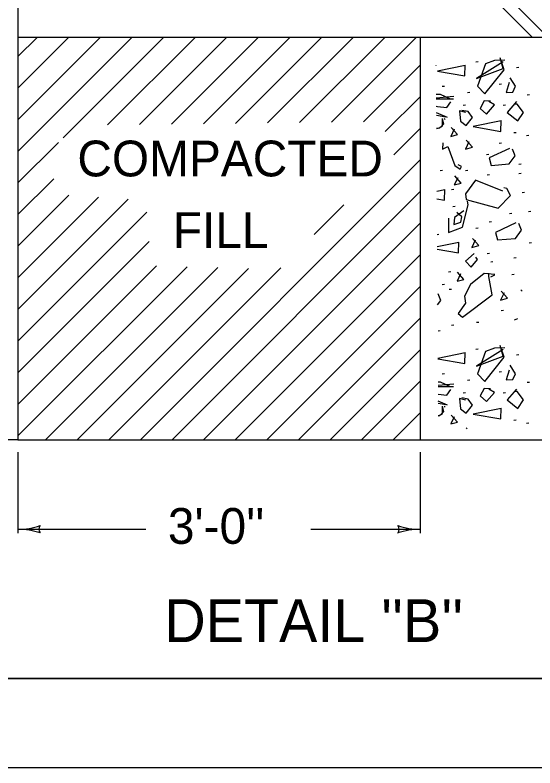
# Model space of a CAD drawing. Extents: x 997.6 to 1036.8, y 998.9 to 1022.7.
# Drawn here: x 1023.716 to 1026.624, y 1000 to 1004.209 of the extents above; entities that cross this region are included whole.
import ezdxf

# ---------------------------------------------------------------- set-up
doc = ezdxf.new("R2010")
doc.units = 0
for name, color, linetype in [('Level 1', 7, 'Continuous'), ('Level 10', 7, 'Continuous'), ('Level 11', 7, 'Continuous'), ('Level 14', 7, 'Continuous')]:
    doc.layers.add(name, color=color, linetype=linetype)

msp = doc.modelspace()

# ---------------------------------------------------------------- linework, layer by layer
at = {"layer": 'Level 1'}
for p, q in [((1023.7319, 1007.834), (1023.7319, 1001.834)), ((1024.1898, 1006.5923), (1026.698, 1004.084)), ((1024.1456, 1006.5481), (1026.6096, 1004.084)), ((1023.7319, 1004.084), (1023.7319, 1001.834)), ((1028.9819, 1004.084), (1023.7319, 1004.084)), ((1023.7319, 1003.9773), (1023.8387, 1004.084)), ((1023.7319, 1003.8004), (1024.0155, 1004.084)), ((1023.7319, 1003.6236), (1024.1923, 1004.084)), ((1023.7319, 1003.4469), (1024.369, 1004.084)), ((1023.9853, 1003.5234), (1024.5458, 1004.084)), ((1024.2331, 1003.5944), (1024.7227, 1004.084)), ((1024.412, 1003.5967), (1024.8993, 1004.084)), ((1024.5911, 1003.5989), (1025.0762, 1004.084)), ((1024.7702, 1003.6012), (1025.253, 1004.084)), ((1024.9492, 1003.6035), (1025.4297, 1004.084)), ((1025.1283, 1003.6058), (1025.6065, 1004.084)), ((1025.3073, 1003.608), (1025.7833, 1004.084)), ((1025.4863, 1003.6103), (1025.96, 1004.084)), ((1025.9819, 1004.084), (1025.9819, 1001.834)), ((1025.6653, 1003.6125), (1025.9819, 1003.9291)), ((1025.7868, 1003.5572), (1025.9819, 1003.7523)), ((1025.8336, 1003.4273), (1025.9819, 1003.5756)), ((1023.7319, 1003.2701), (1023.9593, 1003.4974)), ((1024.4172, 1001.834), (1025.9819, 1003.3988)), ((1023.7319, 1003.0933), (1023.9321, 1003.2934)), ((1024.594, 1001.834), (1025.9819, 1003.2219)), ((1023.7319, 1002.9166), (1024.0165, 1003.2012)), ((1023.7319, 1002.7398), (1024.1827, 1003.1905)), ((1023.7319, 1002.5629), (1024.3488, 1003.1798)), ((1025.3893, 1002.9829), (1025.5548, 1003.1484)), ((1023.7319, 1002.3863), (1024.4534, 1003.1078)), ((1024.7707, 1001.834), (1025.9819, 1003.0453)), ((1023.7319, 1002.2094), (1024.4656, 1002.9431)), ((1024.9475, 1001.834), (1025.9819, 1002.8684)), ((1023.7319, 1002.0326), (1024.5064, 1002.8071)), ((1023.7319, 1001.8559), (1024.6782, 1002.8022)), ((1023.8868, 1001.834), (1024.8501, 1002.7973)), ((1024.0637, 1001.834), (1025.022, 1002.7923)), ((1024.2403, 1001.834), (1025.2021, 1002.7958)), ((1025.1243, 1001.834), (1025.9819, 1002.6916)), ((1025.301, 1001.834), (1025.9819, 1002.5149)), ((1025.4778, 1001.834), (1025.9819, 1002.3381)), ((1025.6545, 1001.834), (1025.9819, 1002.1614)), ((1025.8313, 1001.834), (1025.9819, 1001.9846)), ((1023.7319, 1001.834), (1022.2319, 1001.834)), ((1023.7319, 1001.834), (1025.9819, 1001.834)), ((1025.9819, 1001.834), (1028.9819, 1001.834)), ((1023.7319, 1001.7656), (1023.7319, 1001.3127)), ((1025.9819, 1001.7656), (1025.9819, 1001.3127)), ((1023.7319, 1001.334), (1024.4482, 1001.334)), ((1025.3693, 1001.334), (1025.9819, 1001.334))]:
    msp.add_line(p, q, dxfattribs=at)
for points in [[(1026.4465, 1003.9466), (1026.2961, 1003.8538), (1026.4465, 1003.9098), (1026.4289, 1003.969)], [(1026.072, 1003.9274), (1026.0705, 1003.9282)], [(1026.234, 1003.9278), (1026.0788, 1003.8958), (1026.2323, 1003.8686), (1026.234, 1003.9294)], [(1026.3065, 1003.9479), (1026.2937, 1003.9463)], [(1026.4562, 1003.9562), (1026.3969, 1003.9546), (1026.3473, 1003.9354), (1026.3025, 1003.8106), (1026.3425, 1003.7689), (1026.4513, 1003.9034), (1026.4321, 1003.9578)], [(1026.5343, 1003.9165), (1026.5214, 1003.9148)], [(1026.4802, 1003.8313), (1026.4625, 1003.7769), (1026.5009, 1003.7786), (1026.5153, 1003.8106), (1026.4849, 1003.8586)], [(1026.118, 1003.8104), (1026.1052, 1003.8088)], [(1026.4361, 1003.8223), (1026.4233, 1003.8206)], [(1026.0961, 1003.7642), (1026.0715, 1003.7642)], [(1026.1697, 1003.7529), (1026.0717, 1003.7447)], [(1026.1521, 1003.7385), (1026.0961, 1003.7642)], [(1026.2594, 1003.7751), (1026.2466, 1003.7735)], [(1026.5932, 1003.7633), (1026.5803, 1003.7618)], [(1026.0717, 1003.7402), (1026.1681, 1003.7402)], [(1026.1313, 1003.6922), (1026.1537, 1003.7242)], [(1026.3745, 1003.7273), (1026.3393, 1003.7289), (1026.3169, 1003.6873), (1026.3521, 1003.6553), (1026.3969, 1003.7065), (1026.3649, 1003.7258)], [(1026.5202, 1003.7258), (1026.4689, 1003.6649), (1026.5282, 1003.6169), (1026.5602, 1003.6649), (1026.5249, 1003.7113), (1026.5073, 1003.7113)], [(1026.0719, 1003.6993), (1026.0784, 1003.6985)], [(1026.0784, 1003.6985), (1026.1313, 1003.6922)], [(1026.2369, 1003.6633), (1026.2017, 1003.6729), (1026.2081, 1003.6153), (1026.2385, 1003.5913), (1026.2737, 1003.6361), (1026.2497, 1003.6698), (1026.2145, 1003.6762)], [(1026.2358, 1003.7044), (1026.223, 1003.7028)], [(1026.4597, 1003.7044), (1026.4468, 1003.7028)], [(1026.1344, 1003.6361), (1026.0722, 1003.6623)], [(1026.1248, 1003.6378), (1026.0723, 1003.6477)], [(1026.1137, 1003.6009), (1026.1073, 1003.6298)], [(1026.1073, 1003.5898), (1026.1073, 1003.6298)], [(1026.1153, 1003.6298), (1026.1217, 1003.6249)], [(1026.0881, 1003.5785), (1026.1073, 1003.5898)], [(1026.0913, 1003.5785), (1026.1137, 1003.6009)], [(1026.4343, 1003.6176), (1026.279, 1003.5856), (1026.4327, 1003.5584), (1026.4343, 1003.6192)], [(1026.0728, 1003.5746), (1026.0913, 1003.5785)], [(1026.0728, 1003.5757), (1026.0881, 1003.5785)], [(1026.172, 1003.5708), (1026.1528, 1003.5308), (1026.1913, 1003.5404), (1026.156, 1003.5804)], [(1026.5186, 1003.5513), (1026.5058, 1003.5497)], [(1026.2545, 1003.5001), (1026.2353, 1003.4601), (1026.2737, 1003.4697), (1026.2385, 1003.5097)], [(1026.5893, 1003.5356), (1026.5764, 1003.5339)], [(1026.1088, 1003.4937), (1026.1073, 1003.4601), (1026.1361, 1003.4745), (1026.1761, 1003.3673), (1026.2048, 1003.3465), (1026.2129, 1003.3625), (1026.1937, 1003.3721)], [(1026.4808, 1003.4628), (1026.3672, 1003.41), (1026.3784, 1003.3684), (1026.4793, 1003.3764), (1026.5128, 1003.4228), (1026.4984, 1003.4597)], [(1026.4361, 1003.4923), (1026.4233, 1003.4908)], [(1026.3654, 1003.4295), (1026.3526, 1003.4279)], [(1026.5461, 1003.3746), (1026.5333, 1003.3729)], [(1026.1063, 1003.3392), (1026.0934, 1003.3376)], [(1026.2476, 1003.3392), (1026.2348, 1003.3376)], [(1026.1917, 1003.2998), (1026.1724, 1003.2598), (1026.2108, 1003.2694), (1026.1757, 1003.3094)], [(1026.3693, 1003.3157), (1026.3565, 1003.314)], [(1026.5461, 1003.3235), (1026.5333, 1003.3219)], [(1026.4449, 1003.2248), (1026.2913, 1003.2857), (1026.2353, 1003.2088), (1026.2385, 1003.1784), (1026.4178, 1003.1288), (1026.4865, 1003.1993), (1026.4658, 1003.2393), (1026.4498, 1003.2424)], [(1026.1201, 1003.2328), (1026.075, 1003.2234)], [(1026.1185, 1003.1735), (1026.1201, 1003.2343)], [(1026.1691, 1003.2332), (1026.1563, 1003.2316)], [(1026.5657, 1003.2175), (1026.5529, 1003.2159)], [(1026.0753, 1003.1812), (1026.1185, 1003.1735)], [(1026.1393, 1003.0728), (1026.1393, 1002.9928), (1026.2193, 1003.0232), (1026.2497, 1003.148), (1026.2465, 1003.1688)], [(1026.1769, 1003.1389), (1026.1641, 1003.1373)], [(1026.2257, 1003.1144), (1026.1745, 1003.0776), (1026.1697, 1003.0376), (1026.2097, 1003.0504), (1026.2145, 1003.0808), (1026.1873, 1003.1048)], [(1026.495, 1003.0997), (1026.4822, 1003.0981)], [(1026.601, 1003.1114), (1026.5883, 1003.1098)], [(1026.3811, 1003.0525), (1026.3683, 1003.0509)], [(1026.5162, 1003.0466), (1026.4026, 1002.9938), (1026.4138, 1002.9522), (1026.5146, 1002.9602), (1026.5482, 1003.0066), (1026.5338, 1003.0434)], [(1026.3065, 1003.0172), (1026.2937, 1003.0156)], [(1026.0866, 1002.9818), (1026.0765, 1002.9806)], [(1026.2898, 1002.9503), (1026.2706, 1002.9103), (1026.309, 1002.9199), (1026.2738, 1002.9599)], [(1026.1987, 1002.9383), (1026.0769, 1002.9132)], [(1026.197, 1002.879), (1026.1987, 1002.9398)], [(1026.6049, 1002.9348), (1026.5922, 1002.9332)], [(1026.077, 1002.9003), (1026.197, 1002.879)], [(1026.2833, 1002.876), (1026.2353, 1002.8328), (1026.2673, 1002.7992), (1026.3025, 1002.8423), (1026.2929, 1002.8552)], [(1026.3693, 1002.8758), (1026.3565, 1002.8743)], [(1026.389, 1002.8288), (1026.3762, 1002.8271)], [(1026.5186, 1002.8523), (1026.5058, 1002.8507)], [(1026.1533, 1002.7738), (1026.1406, 1002.7722)], [(1026.2073, 1002.7618), (1026.1882, 1002.7218), (1026.2266, 1002.7314), (1026.1913, 1002.7714)], [(1026.4001, 1002.7592), (1026.3393, 1002.7639), (1026.2641, 1002.7032), (1026.2305, 1002.6375), (1026.2353, 1002.5975), (1026.1937, 1002.5399), (1026.2193, 1002.5207), (1026.3841, 1002.6455), (1026.3665, 1002.7479), (1026.3649, 1002.7655)], [(1026.3761, 1002.7448), (1026.3985, 1002.7575)], [(1026.5068, 1002.758), (1026.494, 1002.7564)], [(1026.118, 1002.7031), (1026.1052, 1002.7014)], [(1026.1573, 1002.6756), (1026.1445, 1002.674)], [(1026.4508, 1002.6558), (1026.4317, 1002.6158), (1026.47, 1002.6254), (1026.4348, 1002.6654)], [(1026.5522, 1002.6663), (1026.5442, 1002.6728)], [(1026.079, 1002.5897), (1026.0966, 1002.6139)], [(1026.0966, 1002.6139), (1026.0822, 1002.6507)], [(1026.4479, 1002.5578), (1026.4351, 1002.5562)], [(1026.3104, 1002.491), (1026.2977, 1002.4894)], [(1026.5265, 1002.5111), (1026.5073, 1002.5031)], [(1026.1691, 1002.4753), (1026.1563, 1002.4737)], [(1026.0944, 1002.4439), (1026.0817, 1002.4423)], [(1026.4465, 1002.3389), (1026.2961, 1002.2461), (1026.4465, 1002.3021), (1026.4289, 1002.3613)], [(1026.234, 1002.3202), (1026.0809, 1002.2887)], [(1026.2323, 1002.2609), (1026.234, 1002.3218)], [(1026.3065, 1002.3403), (1026.2937, 1002.3386)], [(1026.4562, 1002.3485), (1026.3969, 1002.3469), (1026.3473, 1002.3278), (1026.3025, 1002.2029), (1026.3425, 1002.1613), (1026.4513, 1002.2958), (1026.4321, 1002.3501)], [(1026.0809, 1002.2878), (1026.2323, 1002.2609)], [(1026.5343, 1002.3088), (1026.5214, 1002.3072)], [(1026.4802, 1002.2237), (1026.4625, 1002.1693), (1026.5009, 1002.1709), (1026.5153, 1002.2029), (1026.4849, 1002.2509)], [(1026.118, 1002.2028), (1026.1052, 1002.2012)], [(1026.4361, 1002.2146), (1026.4233, 1002.2129)], [(1026.0961, 1002.1565), (1026.0818, 1002.1565)], [(1026.1521, 1002.1308), (1026.0961, 1002.1565)], [(1026.2594, 1002.1674), (1026.2466, 1002.1658)], [(1026.5932, 1002.1557), (1026.5803, 1002.1541)], [(1026.1697, 1002.1453), (1026.0819, 1002.1379)], [(1026.0819, 1002.1325), (1026.1681, 1002.1325)], [(1026.1313, 1002.0845), (1026.1537, 1002.1165)], [(1026.3745, 1002.1197), (1026.3393, 1002.1213), (1026.3169, 1002.0797), (1026.3521, 1002.0477), (1026.3969, 1002.0988), (1026.3649, 1002.1181)], [(1026.5202, 1002.1181), (1026.4689, 1002.0573), (1026.5282, 1002.0093), (1026.5602, 1002.0573), (1026.5249, 1002.1037), (1026.5073, 1002.1037)], [(1026.0823, 1002.0904), (1026.1313, 1002.0845)], [(1026.2369, 1002.0557), (1026.2017, 1002.0653), (1026.2081, 1002.0077), (1026.2385, 1001.9837), (1026.2737, 1002.0284), (1026.2497, 1002.0621), (1026.2145, 1002.0685)], [(1026.2358, 1002.0968), (1026.223, 1002.0952)], [(1026.4597, 1002.0968), (1026.4468, 1002.0952)], [(1026.1344, 1002.0284), (1026.0825, 1002.0504)], [(1026.1248, 1002.0301), (1026.0826, 1002.0381)], [(1026.0881, 1001.9708), (1026.1073, 1001.9821)], [(1026.0913, 1001.9708), (1026.1137, 1001.9933)], [(1026.1137, 1001.9933), (1026.1073, 1002.0221)], [(1026.1073, 1001.9821), (1026.1073, 1002.0221)], [(1026.1153, 1002.0221), (1026.1217, 1002.0173)], [(1026.4343, 1002.0099), (1026.279, 1001.9779), (1026.4327, 1001.9508), (1026.4343, 1002.0115)], [(1026.083, 1001.9692), (1026.0913, 1001.9708)], [(1026.083, 1001.9699), (1026.0881, 1001.9708)], [(1026.172, 1001.9631), (1026.1528, 1001.9231), (1026.1913, 1001.9328), (1026.156, 1001.9728)], [(1026.5186, 1001.9436), (1026.5058, 1001.942)], [(1026.244, 1001.8958), (1026.2385, 1001.902)], [(1026.5893, 1001.9279), (1026.5764, 1001.9263)]]:
    msp.add_lwpolyline(points, dxfattribs=at)
for centre, radius, start, end in [((1023.7319, 1001.7249), 0.3909, 270, 288.6688), ((1023.8806, 1001.334), 0.0313, 138.7746, 220.8913), ((1025.8333, 1001.334), 0.0313, 318.7746, 40.8913), ((1025.9819, 1001.7249), 0.3909, 251.3472, 269.9939), ((1023.7319, 1001.7249), 0.3909, 269.9878, 270), ((1023.7319, 1000.9431), 0.3909, 71.3472, 89.9939), ((1025.9819, 1000.9431), 0.3909, 90, 108.6688), ((1025.9819, 1000.9431), 0.3909, 89.9878, 90)]:
    msp.add_arc(centre, radius, start, end, dxfattribs=at)
at = {"layer": 'Level 10'}
msp.add_line((1035.5, 1000.5), (1007, 1000.5), dxfattribs=at)
at = {"layer": 'Level 11'}
msp.add_lwpolyline([(1007, 1000.5), (1035.5, 1000.5), (1035.5, 1021.5), (1007, 1021.5)], close=True, dxfattribs=at)
at = {"layer": 'Level 14'}
msp.add_line((1036, 1000), (1000, 1000), dxfattribs=at)

# ---------------------------------------------------------------- texts
at = {"layer": 'Level 1'}
for s, height, p in [('COMPACTED', 0.2, (1024.0645, 1003.307)), ('FILL', 0.2, (1024.5983, 1002.907)), ("3'-0''", 0.2, (1024.5708, 1001.2529)), ("DETAIL ''B''", 0.24, (1024.5506, 1000.7034))]:
    msp.add_text(s, height=height, dxfattribs=at).set_placement(p)

doc.saveas('drawing.dxf')
